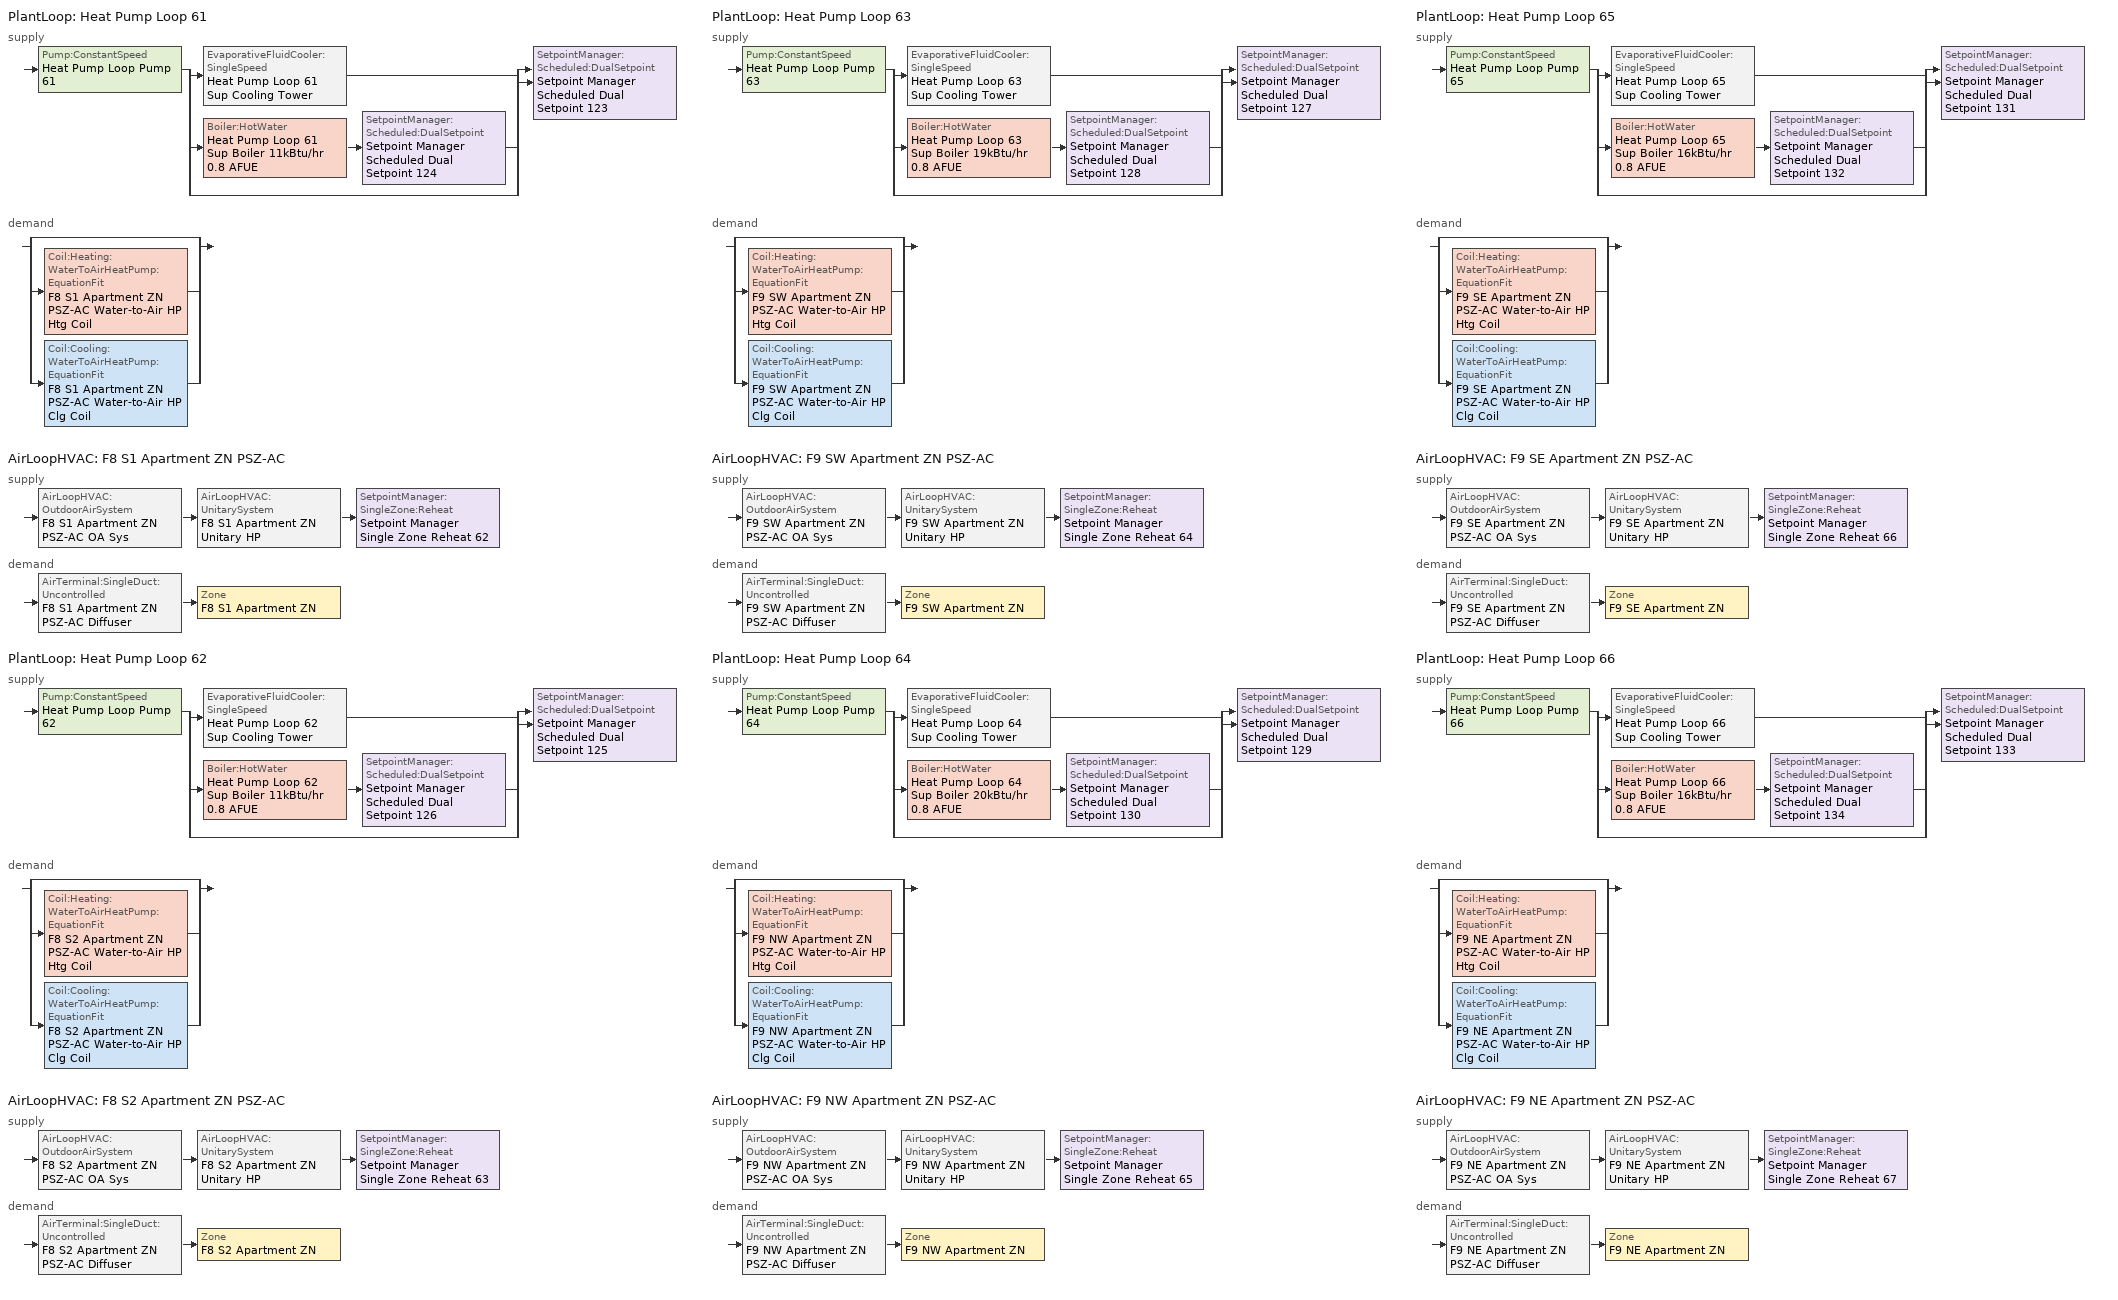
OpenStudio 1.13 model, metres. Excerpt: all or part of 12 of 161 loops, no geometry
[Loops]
PlantLoop 'Heat Pump Loop 61'
 supply: Pump:ConstantSpeed 'Heat Pump Loop Pump 61' > split
  | EvaporativeFluidCooler:SingleSpeed 'Heat Pump Loop 61 Sup Cooling Tower'
  | Boiler:HotWater 'Heat Pump Loop 61 Sup Boiler 11kBtu/hr 0.8 AFUE' > SetpointManager:Scheduled:DualSetpoint 'Setpoint Manager Scheduled Dual Setpoint 124'
  | bypass
  join > SetpointManager:Scheduled:DualSetpoint 'Setpoint Manager Scheduled Dual Setpoint 123'
 demand: split
  | bypass
  | Coil:Heating:WaterToAirHeatPump:EquationFit 'F8 S1 Apartment ZN PSZ-AC Water-to-Air HP Htg Coil'
  | Coil:Cooling:WaterToAirHeatPump:EquationFit 'F8 S1 Apartment ZN PSZ-AC Water-to-Air HP Clg Coil'
AirLoopHVAC 'F8 S1 Apartment ZN PSZ-AC'
 supply: AirLoopHVAC:OutdoorAirSystem 'F8 S1 Apartment ZN PSZ-AC OA Sys' > AirLoopHVAC:UnitarySystem 'F8 S1 Apartment ZN Unitary HP' > SetpointManager:SingleZone:Reheat 'Setpoint Manager Single Zone Reheat 62'
 demand: AirTerminal:SingleDuct:Uncontrolled 'F8 S1 Apartment ZN PSZ-AC Diffuser' > Zone 'F8 S1 Apartment ZN'
PlantLoop 'Heat Pump Loop 62'
 supply: Pump:ConstantSpeed 'Heat Pump Loop Pump 62' > split
  | EvaporativeFluidCooler:SingleSpeed 'Heat Pump Loop 62 Sup Cooling Tower'
  | Boiler:HotWater 'Heat Pump Loop 62 Sup Boiler 11kBtu/hr 0.8 AFUE' > SetpointManager:Scheduled:DualSetpoint 'Setpoint Manager Scheduled Dual Setpoint 126'
  | bypass
  join > SetpointManager:Scheduled:DualSetpoint 'Setpoint Manager Scheduled Dual Setpoint 125'
 demand: split
  | bypass
  | Coil:Heating:WaterToAirHeatPump:EquationFit 'F8 S2 Apartment ZN PSZ-AC Water-to-Air HP Htg Coil'
  | Coil:Cooling:WaterToAirHeatPump:EquationFit 'F8 S2 Apartment ZN PSZ-AC Water-to-Air HP Clg Coil'
AirLoopHVAC 'F8 S2 Apartment ZN PSZ-AC'
 supply: AirLoopHVAC:OutdoorAirSystem 'F8 S2 Apartment ZN PSZ-AC OA Sys' > AirLoopHVAC:UnitarySystem 'F8 S2 Apartment ZN Unitary HP' > SetpointManager:SingleZone:Reheat 'Setpoint Manager Single Zone Reheat 63'
 demand: AirTerminal:SingleDuct:Uncontrolled 'F8 S2 Apartment ZN PSZ-AC Diffuser' > Zone 'F8 S2 Apartment ZN'
PlantLoop 'Heat Pump Loop 63'
 supply: Pump:ConstantSpeed 'Heat Pump Loop Pump 63' > split
  | EvaporativeFluidCooler:SingleSpeed 'Heat Pump Loop 63 Sup Cooling Tower'
  | Boiler:HotWater 'Heat Pump Loop 63 Sup Boiler 19kBtu/hr 0.8 AFUE' > SetpointManager:Scheduled:DualSetpoint 'Setpoint Manager Scheduled Dual Setpoint 128'
  | bypass
  join > SetpointManager:Scheduled:DualSetpoint 'Setpoint Manager Scheduled Dual Setpoint 127'
 demand: split
  | bypass
  | Coil:Heating:WaterToAirHeatPump:EquationFit 'F9 SW Apartment ZN PSZ-AC Water-to-Air HP Htg Coil'
  | Coil:Cooling:WaterToAirHeatPump:EquationFit 'F9 SW Apartment ZN PSZ-AC Water-to-Air HP Clg Coil'
AirLoopHVAC 'F9 SW Apartment ZN PSZ-AC'
 supply: AirLoopHVAC:OutdoorAirSystem 'F9 SW Apartment ZN PSZ-AC OA Sys' > AirLoopHVAC:UnitarySystem 'F9 SW Apartment ZN Unitary HP' > SetpointManager:SingleZone:Reheat 'Setpoint Manager Single Zone Reheat 64'
 demand: AirTerminal:SingleDuct:Uncontrolled 'F9 SW Apartment ZN PSZ-AC Diffuser' > Zone 'F9 SW Apartment ZN'
PlantLoop 'Heat Pump Loop 64'
 supply: Pump:ConstantSpeed 'Heat Pump Loop Pump 64' > split
  | EvaporativeFluidCooler:SingleSpeed 'Heat Pump Loop 64 Sup Cooling Tower'
  | Boiler:HotWater 'Heat Pump Loop 64 Sup Boiler 20kBtu/hr 0.8 AFUE' > SetpointManager:Scheduled:DualSetpoint 'Setpoint Manager Scheduled Dual Setpoint 130'
  | bypass
  join > SetpointManager:Scheduled:DualSetpoint 'Setpoint Manager Scheduled Dual Setpoint 129'
 demand: split
  | bypass
  | Coil:Heating:WaterToAirHeatPump:EquationFit 'F9 NW Apartment ZN PSZ-AC Water-to-Air HP Htg Coil'
  | Coil:Cooling:WaterToAirHeatPump:EquationFit 'F9 NW Apartment ZN PSZ-AC Water-to-Air HP Clg Coil'
AirLoopHVAC 'F9 NW Apartment ZN PSZ-AC'
 supply: AirLoopHVAC:OutdoorAirSystem 'F9 NW Apartment ZN PSZ-AC OA Sys' > AirLoopHVAC:UnitarySystem 'F9 NW Apartment ZN Unitary HP' > SetpointManager:SingleZone:Reheat 'Setpoint Manager Single Zone Reheat 65'
 demand: AirTerminal:SingleDuct:Uncontrolled 'F9 NW Apartment ZN PSZ-AC Diffuser' > Zone 'F9 NW Apartment ZN'
PlantLoop 'Heat Pump Loop 65'
 supply: Pump:ConstantSpeed 'Heat Pump Loop Pump 65' > split
  | EvaporativeFluidCooler:SingleSpeed 'Heat Pump Loop 65 Sup Cooling Tower'
  | Boiler:HotWater 'Heat Pump Loop 65 Sup Boiler 16kBtu/hr 0.8 AFUE' > SetpointManager:Scheduled:DualSetpoint 'Setpoint Manager Scheduled Dual Setpoint 132'
  | bypass
  join > SetpointManager:Scheduled:DualSetpoint 'Setpoint Manager Scheduled Dual Setpoint 131'
 demand: split
  | bypass
  | Coil:Heating:WaterToAirHeatPump:EquationFit 'F9 SE Apartment ZN PSZ-AC Water-to-Air HP Htg Coil'
  | Coil:Cooling:WaterToAirHeatPump:EquationFit 'F9 SE Apartment ZN PSZ-AC Water-to-Air HP Clg Coil'
AirLoopHVAC 'F9 SE Apartment ZN PSZ-AC'
 supply: AirLoopHVAC:OutdoorAirSystem 'F9 SE Apartment ZN PSZ-AC OA Sys' > AirLoopHVAC:UnitarySystem 'F9 SE Apartment ZN Unitary HP' > SetpointManager:SingleZone:Reheat 'Setpoint Manager Single Zone Reheat 66'
 demand: AirTerminal:SingleDuct:Uncontrolled 'F9 SE Apartment ZN PSZ-AC Diffuser' > Zone 'F9 SE Apartment ZN'
PlantLoop 'Heat Pump Loop 66'
 supply: Pump:ConstantSpeed 'Heat Pump Loop Pump 66' > split
  | EvaporativeFluidCooler:SingleSpeed 'Heat Pump Loop 66 Sup Cooling Tower'
  | Boiler:HotWater 'Heat Pump Loop 66 Sup Boiler 16kBtu/hr 0.8 AFUE' > SetpointManager:Scheduled:DualSetpoint 'Setpoint Manager Scheduled Dual Setpoint 134'
  | bypass
  join > SetpointManager:Scheduled:DualSetpoint 'Setpoint Manager Scheduled Dual Setpoint 133'
 demand: split
  | bypass
  | Coil:Heating:WaterToAirHeatPump:EquationFit 'F9 NE Apartment ZN PSZ-AC Water-to-Air HP Htg Coil'
  | Coil:Cooling:WaterToAirHeatPump:EquationFit 'F9 NE Apartment ZN PSZ-AC Water-to-Air HP Clg Coil'
AirLoopHVAC 'F9 NE Apartment ZN PSZ-AC'
 supply: AirLoopHVAC:OutdoorAirSystem 'F9 NE Apartment ZN PSZ-AC OA Sys' > AirLoopHVAC:UnitarySystem 'F9 NE Apartment ZN Unitary HP' > SetpointManager:SingleZone:Reheat 'Setpoint Manager Single Zone Reheat 67'
 demand: AirTerminal:SingleDuct:Uncontrolled 'F9 NE Apartment ZN PSZ-AC Diffuser' > Zone 'F9 NE Apartment ZN'
[EvaporativeFluidCooler:SingleSpeed] Design Air Flow Rate {m3/s}=autosize; Fan Power at Design Air Flow Rate {W}=autosize; Design Spray Water Flow Rate {m3/s}=0.002208; Performance Input Method=UFactorTimesAreaAndDesignWaterFlowRate; U-factor Times Area Value at Design Air Flow Rate {W/K}=autosize; Design Water Flow Rate {m3/s}=autosize; Capacity Control=FanCycling; Sizing Factor=1; Evaporation Loss Mode=SaturatedExit; Drift Loss Percent {percent}=0.008; Blowdown Calculation Mode=ConcentrationRatio; Blowdown Concentration Ratio=3
Heat Pump Loop 61 Sup Cooling Tower; Heat Pump Loop 62 Sup Cooling Tower; Heat Pump Loop 63 Sup Cooling Tower; Heat Pump Loop 64 Sup Cooling Tower; Heat Pump Loop 65 Sup Cooling Tower; Heat Pump Loop 66 Sup Cooling Tower
[Sizing:Zone] Zone Cooling Design Supply Air Temperature Input Method=SupplyAirTemperature; Zone Cooling Design Supply Air Temperature {C}=12.8; Zone Cooling Design Supply Air Temperature Difference {deltaC}=11.11; Zone Heating Design Supply Air Temperature Input Method=SupplyAirTemperature; Zone Heating Design Supply Air Temperature {C}=40; Zone Heating Design Supply Air Temperature Difference {deltaC}=11.11; Zone Cooling Design Supply Air Humidity Ratio {kg-H2O/kg-air}=0.0085; Zone Heating Design Supply Air Humidity Ratio {kg-H2O/kg-air}=0.008; Cooling Design Air Flow Method=DesignDay; Heating Design Air Flow Method=DesignDay; Account for Dedicated Outdoor Air System=No; Dedicated Outdoor Air System Control Strategy=NeutralSupplyAir; Dedicated Outdoor Air Low Setpoint Temperature for Design {C}=autosize; Dedicated Outdoor Air High Setpoint Temperature for Design {C}=autosize
F9 NE Apartment ZN; F8 S2 Apartment ZN; F9 NW Apartment ZN; F9 SE Apartment ZN; F9 SW Apartment ZN; F8 S1 Apartment ZN
[Zone equipment]
F9 NE Apartment ZN: F9 NE Apartment ZN PSZ-AC Diffuser
F8 S2 Apartment ZN: F8 S2 Apartment ZN PSZ-AC Diffuser
F9 NW Apartment ZN: F9 NW Apartment ZN PSZ-AC Diffuser
F9 SE Apartment ZN: F9 SE Apartment ZN PSZ-AC Diffuser
F9 SW Apartment ZN: F9 SW Apartment ZN PSZ-AC Diffuser
F8 S1 Apartment ZN: F8 S1 Apartment ZN PSZ-AC Diffuser
[PlantLoop] Fluid Type=Water; Maximum Loop Temperature {C}=80; Minimum Loop Temperature {C}=5; Plant Loop Volume {m3}=Autocalculate; Load Distribution Scheme=Optimal
Heat Pump Loop 61; Heat Pump Loop 62; Heat Pump Loop 63; Heat Pump Loop 64; Heat Pump Loop 65; Heat Pump Loop 66
[Sizing:Plant] Loop Type=Heating; Design Loop Exit Temperature {C}=39; Loop Design Temperature Difference {deltaC}=11; Sizing Option=NonCoincident; Zone Timesteps in Averaging Window=1; Coincident Sizing Factor Mode=None
Heat Pump Loop 61; Heat Pump Loop 62; Heat Pump Loop 63; Heat Pump Loop 64; Heat Pump Loop 65; Heat Pump Loop 66
[SetpointManager:Scheduled:DualSetpoint]
Name | High Setpoint Schedule | Low Setpoint Schedule
Setpoint Manager Scheduled Dual Setpoint 123; Setpoint Manager Scheduled Dual Setpoint 124 | Heat Pump Loop High Temp - 65F 61 | Heat Pump Loop Low Temp - 41F 61
Setpoint Manager Scheduled Dual Setpoint 125; Setpoint Manager Scheduled Dual Setpoint 126 | Heat Pump Loop High Temp - 65F 62 | Heat Pump Loop Low Temp - 41F 62
Setpoint Manager Scheduled Dual Setpoint 127; Setpoint Manager Scheduled Dual Setpoint 128 | Heat Pump Loop High Temp - 65F 63 | Heat Pump Loop Low Temp - 41F 63
Setpoint Manager Scheduled Dual Setpoint 129; Setpoint Manager Scheduled Dual Setpoint 130 | Heat Pump Loop High Temp - 65F 64 | Heat Pump Loop Low Temp - 41F 64
Setpoint Manager Scheduled Dual Setpoint 131; Setpoint Manager Scheduled Dual Setpoint 132 | Heat Pump Loop High Temp - 65F 65 | Heat Pump Loop Low Temp - 41F 65
Setpoint Manager Scheduled Dual Setpoint 133; Setpoint Manager Scheduled Dual Setpoint 134 | Heat Pump Loop High Temp - 65F 66 | Heat Pump Loop Low Temp - 41F 66
[Pump:ConstantSpeed] Rated Flow Rate {m3/s}=autosize; Rated Pump Head {Pa}=179344; Rated Power Consumption {W}=autosize; Motor Efficiency=0.855; Fraction of Motor Inefficiencies to Fluid Stream=0; Pump Control Type=Intermittent
Heat Pump Loop Pump 61; Heat Pump Loop Pump 62; Heat Pump Loop Pump 63; Heat Pump Loop Pump 64; Heat Pump Loop Pump 65; Heat Pump Loop Pump 66
[Boiler:HotWater] Nominal Thermal Efficiency=0.8; Design Water Outlet Temperature {C}=30; Minimum Part Load Ratio=0; Maximum Part Load Ratio=1.2; Optimum Part Load Ratio=1; Water Outlet Upper Temperature Limit {C}=99; Boiler Flow Mode=ConstantFlow; Parasitic Electric Load {W}=0; Sizing Factor=1
Name | Normalized Boiler Efficiency Curve
Heat Pump Loop 61 Sup Boiler 11kBtu/hr 0.8 AFUE | Boiler with No Minimum Turndown 57
Heat Pump Loop 62 Sup Boiler 11kBtu/hr 0.8 AFUE | Boiler with No Minimum Turndown 58
Heat Pump Loop 63 Sup Boiler 19kBtu/hr 0.8 AFUE | Boiler with No Minimum Turndown 59
Heat Pump Loop 64 Sup Boiler 20kBtu/hr 0.8 AFUE | Boiler with No Minimum Turndown 60
Heat Pump Loop 65 Sup Boiler 16kBtu/hr 0.8 AFUE | Boiler with No Minimum Turndown 61
Heat Pump Loop 66 Sup Boiler 16kBtu/hr 0.8 AFUE | Boiler with No Minimum Turndown 62
[AirLoopHVAC] Availability Schedule=Always On Discrete; Design Supply Air Flow Rate {m3/s}=AutoSize
Name | Availability Manager
F8 S1 Apartment ZN PSZ-AC | Availability Manager Night Cycle 62
F8 S2 Apartment ZN PSZ-AC | Availability Manager Night Cycle 63
F9 SW Apartment ZN PSZ-AC | Availability Manager Night Cycle 64
F9 NW Apartment ZN PSZ-AC | Availability Manager Night Cycle 65
F9 SE Apartment ZN PSZ-AC | Availability Manager Night Cycle 66
F9 NE Apartment ZN PSZ-AC | Availability Manager Night Cycle 67
[Sizing:System] Type of Load to Size On=Sensible; Design Outdoor Air Flow Rate {m3/s}=Autosize; Minimum System Air Flow Ratio=1; Preheat Design Temperature {C}=7; Preheat Design Humidity Ratio {kg-H2O/kg-Air}=0.008; Precool Design Temperature {C}=12.8; Precool Design Humidity Ratio {kg-H2O/kg-Air}=0.008; Central Cooling Design Supply Air Temperature {C}=12.8; Central Heating Design Supply Air Temperature {C}=40; Sizing Option=Coincident; 100% Outdoor Air in Cooling=No; 100% Outdoor Air in Heating=No; Central Cooling Design Supply Air Humidity Ratio {kg-H2O/kg-Air}=0.0085; Central Heating Design Supply Air Humidity Ratio {kg-H2O/kg-Air}=0.008; Cooling Design Air Flow Method=DesignDay; Cooling Design Air Flow Rate {m3/s}=0; Heating Design Air Flow Method=DesignDay; Heating Design Air Flow Rate {m3/s}=0; System Outdoor Air Method=ZoneSum; Zone Maximum Outdoor Air Fraction=1; Cooling Supply Air Flow Rate Per Floor Area {m3/s-m2}=0.00996765; Cooling Fraction of Autosized Cooling Supply Air Flow Rate=1; Cooling Supply Air Flow Rate Per Unit Cooling Capacity {m3/s-W}=3.94755e-05; Heating Supply Air Flow Rate Per Floor Area {m3/s-m2}=0.00996765; Heating Fraction of Autosized Heating Supply Air Flow Rate=1; Heating Fraction of Autosized Cooling Supply Air Flow Rate=1; Heating Supply Air Flow Rate Per Unit Heating Capacity {m3/s-W}=3.15882e-05; Cooling Design Capacity Method=CoolingDesignCapacity; Cooling Design Capacity {W}=autosize; Cooling Design Capacity Per Floor Area {W/m2}=234.7; Fraction of Autosized Cooling Design Capacity=1; Heating Design Capacity Method=HeatingDesignCapacity; Heating Design Capacity {W}=autosize; Heating Design Capacity Per Floor Area {W/m2}=157; Fraction of Autosized Heating Design Capacity=1; Central Cooling Capacity Control Method=OnOff
F8 S1 Apartment ZN PSZ-AC; F8 S2 Apartment ZN PSZ-AC; F9 SW Apartment ZN PSZ-AC; F9 NW Apartment ZN PSZ-AC; F9 SE Apartment ZN PSZ-AC; F9 NE Apartment ZN PSZ-AC
[SetpointManager:SingleZone:Reheat] Minimum Supply Air Temperature {C}=-99; Maximum Supply Air Temperature {C}=50
Name | Control Zone
Setpoint Manager Single Zone Reheat 62 | F8 S1 Apartment ZN
Setpoint Manager Single Zone Reheat 63 | F8 S2 Apartment ZN
Setpoint Manager Single Zone Reheat 64 | F9 SW Apartment ZN
Setpoint Manager Single Zone Reheat 65 | F9 NW Apartment ZN
Setpoint Manager Single Zone Reheat 66 | F9 SE Apartment ZN
Setpoint Manager Single Zone Reheat 67 | F9 NE Apartment ZN
[Fan:OnOff] Availability Schedule=Always On; Fan Efficiency=0.53625; Pressure Rise {Pa}=622.722; Maximum Flow Rate {m3/s}=autosize; Motor Efficiency=0.825; Motor In Airstream Fraction=1
Name | Fan Power Ratio Function of Speed Ratio Curve | Fan Efficiency Ratio Function of Speed Ratio Curve
F8 S1 Apartment ZN PSZ-AC Fan | Fan On Off Power Curve 61 | Fan On Off Efficiency Curve 61
F8 S2 Apartment ZN PSZ-AC Fan | Fan On Off Power Curve 62 | Fan On Off Efficiency Curve 62
F9 SW Apartment ZN PSZ-AC Fan | Fan On Off Power Curve 63 | Fan On Off Efficiency Curve 63
F9 NW Apartment ZN PSZ-AC Fan | Fan On Off Power Curve 64 | Fan On Off Efficiency Curve 64
F9 SE Apartment ZN PSZ-AC Fan | Fan On Off Power Curve 65 | Fan On Off Efficiency Curve 65
F9 NE Apartment ZN PSZ-AC Fan | Fan On Off Power Curve 66 | Fan On Off Efficiency Curve 66
[Coil:Heating:WaterToAirHeatPump:EquationFit] Rated Heating Coefficient of Performance {W/W}=4.2; Heating Capacity Coefficient 1=0.237847; Heating Capacity Coefficient 2=-3.35824; Heating Capacity Coefficient 3=3.8064; Heating Capacity Coefficient 4=0.1792; Heating Capacity Coefficient 5=0.128607; Heating Power Consumption Coefficient 1=-3.79176; Heating Power Consumption Coefficient 2=3.38799; Heating Power Consumption Coefficient 3=1.50226; Heating Power Consumption Coefficient 4=-0.177654; Heating Power Consumption Coefficient 5=-0.10308
F8 S1 Apartment ZN PSZ-AC Water-to-Air HP Htg Coil; F8 S2 Apartment ZN PSZ-AC Water-to-Air HP Htg Coil; F9 SW Apartment ZN PSZ-AC Water-to-Air HP Htg Coil; F9 NW Apartment ZN PSZ-AC Water-to-Air HP Htg Coil; F9 SE Apartment ZN PSZ-AC Water-to-Air HP Htg Coil; F9 NE Apartment ZN PSZ-AC Water-to-Air HP Htg Coil
[Coil:Heating:Electric] Availability Schedule=Always On Discrete
F8 S1 Apartment ZN PSZ-AC Electric Backup Htg Coil; F8 S2 Apartment ZN PSZ-AC Electric Backup Htg Coil; F9 SW Apartment ZN PSZ-AC Electric Backup Htg Coil; F9 NW Apartment ZN PSZ-AC Electric Backup Htg Coil; F9 SE Apartment ZN PSZ-AC Electric Backup Htg Coil; F9 NE Apartment ZN PSZ-AC Electric Backup Htg Coil
[Coil:Cooling:WaterToAirHeatPump:EquationFit] Rated Cooling Coefficient of Performance {W/W}=3.4; Total Cooling Capacity Coefficient 1=-4.30267; Total Cooling Capacity Coefficient 2=7.18537; Total Cooling Capacity Coefficient 3=-2.23947; Total Cooling Capacity Coefficient 4=0.139996; Total Cooling Capacity Coefficient 5=0.10266; Sensible Cooling Capacity Coefficient 1=6.00194; Sensible Cooling Capacity Coefficient 2=22.6301; Sensible Cooling Capacity Coefficient 3=-26.7961; Sensible Cooling Capacity Coefficient 4=-1.72375; Sensible Cooling Capacity Coefficient 5=0.490645; Sensible Cooling Capacity Coefficient 6=0.0693119; Cooling Power Consumption Coefficient 1=-5.67776; Cooling Power Consumption Coefficient 2=0.438988; Cooling Power Consumption Coefficient 3=5.84528; Cooling Power Consumption Coefficient 4=0.141606; Cooling Power Consumption Coefficient 5=-0.168728
F8 S1 Apartment ZN PSZ-AC Water-to-Air HP Clg Coil; F8 S2 Apartment ZN PSZ-AC Water-to-Air HP Clg Coil; F9 SW Apartment ZN PSZ-AC Water-to-Air HP Clg Coil; F9 NW Apartment ZN PSZ-AC Water-to-Air HP Clg Coil; F9 SE Apartment ZN PSZ-AC Water-to-Air HP Clg Coil; F9 NE Apartment ZN PSZ-AC Water-to-Air HP Clg Coil
[Controller:OutdoorAir] Minimum Outdoor Air Flow Rate {m3/s}=Autosize; Maximum Outdoor Air Flow Rate {m3/s}=Autosize; Economizer Control Type=NoEconomizer; Economizer Control Action Type=ModulateFlow; Economizer Maximum Limit Dry-Bulb Temperature {C}=28; Economizer Maximum Limit Enthalpy {J/kg}=64000; Economizer Minimum Limit Dry-Bulb Temperature {C}=-100; Lockout Type=NoLockout; Minimum Limit Type=FixedMinimum; Minimum Outdoor Air Schedule=Always On Discrete; High Humidity Control=No; Heat Recovery Bypass Control Type=BypassWhenOAFlowGreaterThanMinimum
Name | Controller Mechanical Ventilation
F8 S1 Apartment ZN PSZ-AC OA Sys Controller | Controller Mechanical Ventilation 62
F8 S2 Apartment ZN PSZ-AC OA Sys Controller | Controller Mechanical Ventilation 63
F9 SW Apartment ZN PSZ-AC OA Sys Controller | Controller Mechanical Ventilation 64
F9 NW Apartment ZN PSZ-AC OA Sys Controller | Controller Mechanical Ventilation 65
F9 SE Apartment ZN PSZ-AC OA Sys Controller | Controller Mechanical Ventilation 66
F9 NE Apartment ZN PSZ-AC OA Sys Controller | Controller Mechanical Ventilation 67
[Controller:MechanicalVentilation] Availability Schedule=Always On Discrete; System Outdoor Air Method=ZoneSum
Controller Mechanical Ventilation 62; Controller Mechanical Ventilation 63; Controller Mechanical Ventilation 64; Controller Mechanical Ventilation 65; Controller Mechanical Ventilation 66; Controller Mechanical Ventilation 67
[AirLoopHVAC:OutdoorAirSystem]
Name | Controller
F8 S1 Apartment ZN PSZ-AC OA Sys | F8 S1 Apartment ZN PSZ-AC OA Sys Controller
F8 S2 Apartment ZN PSZ-AC OA Sys | F8 S2 Apartment ZN PSZ-AC OA Sys Controller
F9 SW Apartment ZN PSZ-AC OA Sys | F9 SW Apartment ZN PSZ-AC OA Sys Controller
F9 NW Apartment ZN PSZ-AC OA Sys | F9 NW Apartment ZN PSZ-AC OA Sys Controller
F9 SE Apartment ZN PSZ-AC OA Sys | F9 SE Apartment ZN PSZ-AC OA Sys Controller
F9 NE Apartment ZN PSZ-AC OA Sys | F9 NE Apartment ZN PSZ-AC OA Sys Controller
[AirLoopHVAC:UnitarySystem] Control Type=Load; Dehumidification Control Type=None; Fan Placement=BlowThrough; Supply Air Fan Operating Mode Schedule=Always On Discrete; DX Heating Coil Sizing Ratio=1; Use DOAS DX Cooling Coil=No; DOAS DX Cooling Coil Leaving Minimum Air Temperature {C}=2; Latent Load Control=SensibleOnlyLoadControl; Supply Air Flow Rate Method During Cooling Operation=SupplyAirFlowRate; Supply Air Flow Rate During Cooling Operation {m3/s}=autosize; Supply Air Flow Rate Method During Heating Operation=SupplyAirFlowRate; Supply Air Flow Rate During Heating Operation {m3/s}=autosize; Supply Air Flow Rate Method When No Cooling or Heating is Required=SupplyAirFlowRate; Supply Air Flow Rate When No Cooling or Heating is Required {m3/s}=autosize; Maximum Supply Air Temperature {C}=50; Maximum Outdoor Dry-Bulb Temperature for Supplemental Heater Operation {C}=21; Maximum Cycling Rate {cycles/hr}=2.5; Heat Pump Time Constant {s}=60; Fraction of On-Cycle Power Use=0.01; Heat Pump Fan Delay Time {s}=60; Ancilliary On-Cycle Electric Power {W}=0; Ancilliary Off-Cycle Electric Power {W}=0
Name | Controlling Zone or Thermostat Location | Supply Fan | Heating Coil | Cooling Coil | Supplemental Heating Coil
F8 S1 Apartment ZN Unitary HP | F8 S1 Apartment ZN | F8 S1 Apartment ZN PSZ-AC Fan | F8 S1 Apartment ZN PSZ-AC Water-to-Air HP Htg Coil | F8 S1 Apartment ZN PSZ-AC Water-to-Air HP Clg Coil | F8 S1 Apartment ZN PSZ-AC Electric Backup Htg Coil
F8 S2 Apartment ZN Unitary HP | F8 S2 Apartment ZN | F8 S2 Apartment ZN PSZ-AC Fan | F8 S2 Apartment ZN PSZ-AC Water-to-Air HP Htg Coil | F8 S2 Apartment ZN PSZ-AC Water-to-Air HP Clg Coil | F8 S2 Apartment ZN PSZ-AC Electric Backup Htg Coil
F9 SW Apartment ZN Unitary HP | F9 SW Apartment ZN | F9 SW Apartment ZN PSZ-AC Fan | F9 SW Apartment ZN PSZ-AC Water-to-Air HP Htg Coil | F9 SW Apartment ZN PSZ-AC Water-to-Air HP Clg Coil | F9 SW Apartment ZN PSZ-AC Electric Backup Htg Coil
F9 NW Apartment ZN Unitary HP | F9 NW Apartment ZN | F9 NW Apartment ZN PSZ-AC Fan | F9 NW Apartment ZN PSZ-AC Water-to-Air HP Htg Coil | F9 NW Apartment ZN PSZ-AC Water-to-Air HP Clg Coil | F9 NW Apartment ZN PSZ-AC Electric Backup Htg Coil
F9 SE Apartment ZN Unitary HP | F9 SE Apartment ZN | F9 SE Apartment ZN PSZ-AC Fan | F9 SE Apartment ZN PSZ-AC Water-to-Air HP Htg Coil | F9 SE Apartment ZN PSZ-AC Water-to-Air HP Clg Coil | F9 SE Apartment ZN PSZ-AC Electric Backup Htg Coil
F9 NE Apartment ZN Unitary HP | F9 NE Apartment ZN | F9 NE Apartment ZN PSZ-AC Fan | F9 NE Apartment ZN PSZ-AC Water-to-Air HP Htg Coil | F9 NE Apartment ZN PSZ-AC Water-to-Air HP Clg Coil | F9 NE Apartment ZN PSZ-AC Electric Backup Htg Coil
[AvailabilityManager:NightCycle] Control Type=CycleOnAny; Thermostat Tolerance {deltaC}=1; Cycling Run Time {s}=3600
Availability Manager Night Cycle 62; Availability Manager Night Cycle 63; Availability Manager Night Cycle 64; Availability Manager Night Cycle 65; Availability Manager Night Cycle 66; Availability Manager Night Cycle 67
[AirTerminal:SingleDuct:Uncontrolled] Availability Schedule=Always On Discrete; Maximum Air Flow Rate {m3/s}=AutoSize
F8 S1 Apartment ZN PSZ-AC Diffuser; F8 S2 Apartment ZN PSZ-AC Diffuser; F9 SW Apartment ZN PSZ-AC Diffuser; F9 NW Apartment ZN PSZ-AC Diffuser; F9 SE Apartment ZN PSZ-AC Diffuser; F9 NE Apartment ZN PSZ-AC Diffuser
[Schedule:Ruleset]
Name | Default Day Schedule
Always On | Always On Default
Heat Pump Loop High Temp - 65F 61 | Heat Pump Loop High Temp - 65F Default 61
Heat Pump Loop Low Temp - 41F 61 | Heat Pump Loop Low Temp - 41F Default 61
Heat Pump Loop High Temp - 65F 62 | Heat Pump Loop High Temp - 65F Default 62
Heat Pump Loop Low Temp - 41F 62 | Heat Pump Loop Low Temp - 41F Default 62
Heat Pump Loop High Temp - 65F 63 | Heat Pump Loop High Temp - 65F Default 63
Heat Pump Loop Low Temp - 41F 63 | Heat Pump Loop Low Temp - 41F Default 63
Heat Pump Loop High Temp - 65F 64 | Heat Pump Loop High Temp - 65F Default 64
Heat Pump Loop Low Temp - 41F 64 | Heat Pump Loop Low Temp - 41F Default 64
Heat Pump Loop High Temp - 65F 65 | Heat Pump Loop High Temp - 65F Default 65
Heat Pump Loop Low Temp - 41F 65 | Heat Pump Loop Low Temp - 41F Default 65
Heat Pump Loop High Temp - 65F 66 | Heat Pump Loop High Temp - 65F Default 66
Heat Pump Loop Low Temp - 41F 66 | Heat Pump Loop Low Temp - 41F Default 66
[Schedule:Day]
Always On Default: 24, 0, 1
Heat Pump Loop High Temp - 65F Default 61; Heat Pump Loop High Temp - 65F Default 62; Heat Pump Loop High Temp - 65F Default 63; Heat Pump Loop High Temp - 65F Default 64; Heat Pump Loop High Temp - 65F Default 65; Heat Pump Loop High Temp - 65F Default 66: 24, 0, 18.3333
Heat Pump Loop Low Temp - 41F Default 61; Heat Pump Loop Low Temp - 41F Default 62; Heat Pump Loop Low Temp - 41F Default 63; Heat Pump Loop Low Temp - 41F Default 64; Heat Pump Loop Low Temp - 41F Default 65; Heat Pump Loop Low Temp - 41F Default 66: 24, 0, 5
[Schedule:Constant]
Always On Discrete: Value=1
[Curve:Exponent] Coefficient1 Constant=1; Coefficient2 Constant=0; Coefficient3 Constant=0; Minimum Value of x=0; Maximum Value of x=1
Fan On Off Power Curve 61; Fan On Off Power Curve 62; Fan On Off Power Curve 63; Fan On Off Power Curve 64; Fan On Off Power Curve 65; Fan On Off Power Curve 66
[Curve:Cubic] Minimum Value of x=0
Name | Coefficient1 Constant | Coefficient2 x | Coefficient3 x**2 | Coefficient4 x**3 | Maximum Value of x
Fan On Off Efficiency Curve 61; Fan On Off Efficiency Curve 62; Fan On Off Efficiency Curve 63; Fan On Off Efficiency Curve 64; Fan On Off Efficiency Curve 65; Fan On Off Efficiency Curve 66 | 1 | 0 | 0 | 0 | 1
Boiler with No Minimum Turndown 57; Boiler with No Minimum Turndown 58; Boiler with No Minimum Turndown 59; Boiler with No Minimum Turndown 60; Boiler with No Minimum Turndown 61; Boiler with No Minimum Turndown 62 | 0.7463 | 1.3196 | -2.2154 | 1.1674 | 1.3
